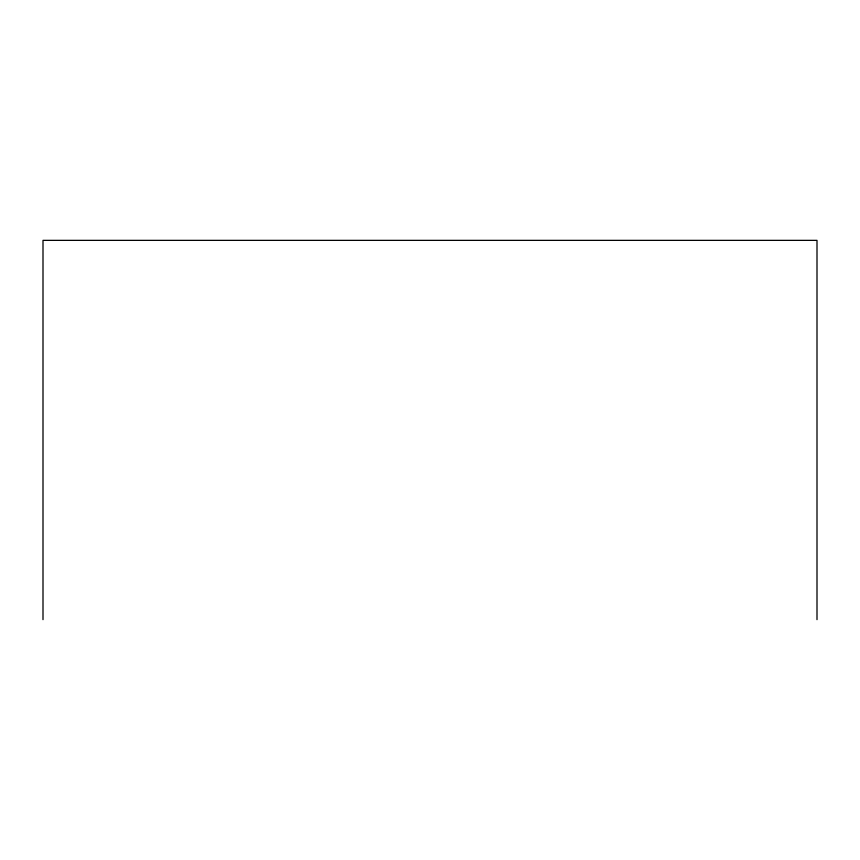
<?xml version="1.0" encoding="UTF-8"?>
<svg xmlns="http://www.w3.org/2000/svg" width="860" height="860" viewBox="0 0 860 860"><rect width="100%" height="100%" fill="white"/><g stroke="black" fill="none" stroke-linecap="round" stroke-linejoin="round"><path stroke-width="1.29" d="M817 619.641L817 240.359L43 240.359L43 619.641"/></g></svg>
